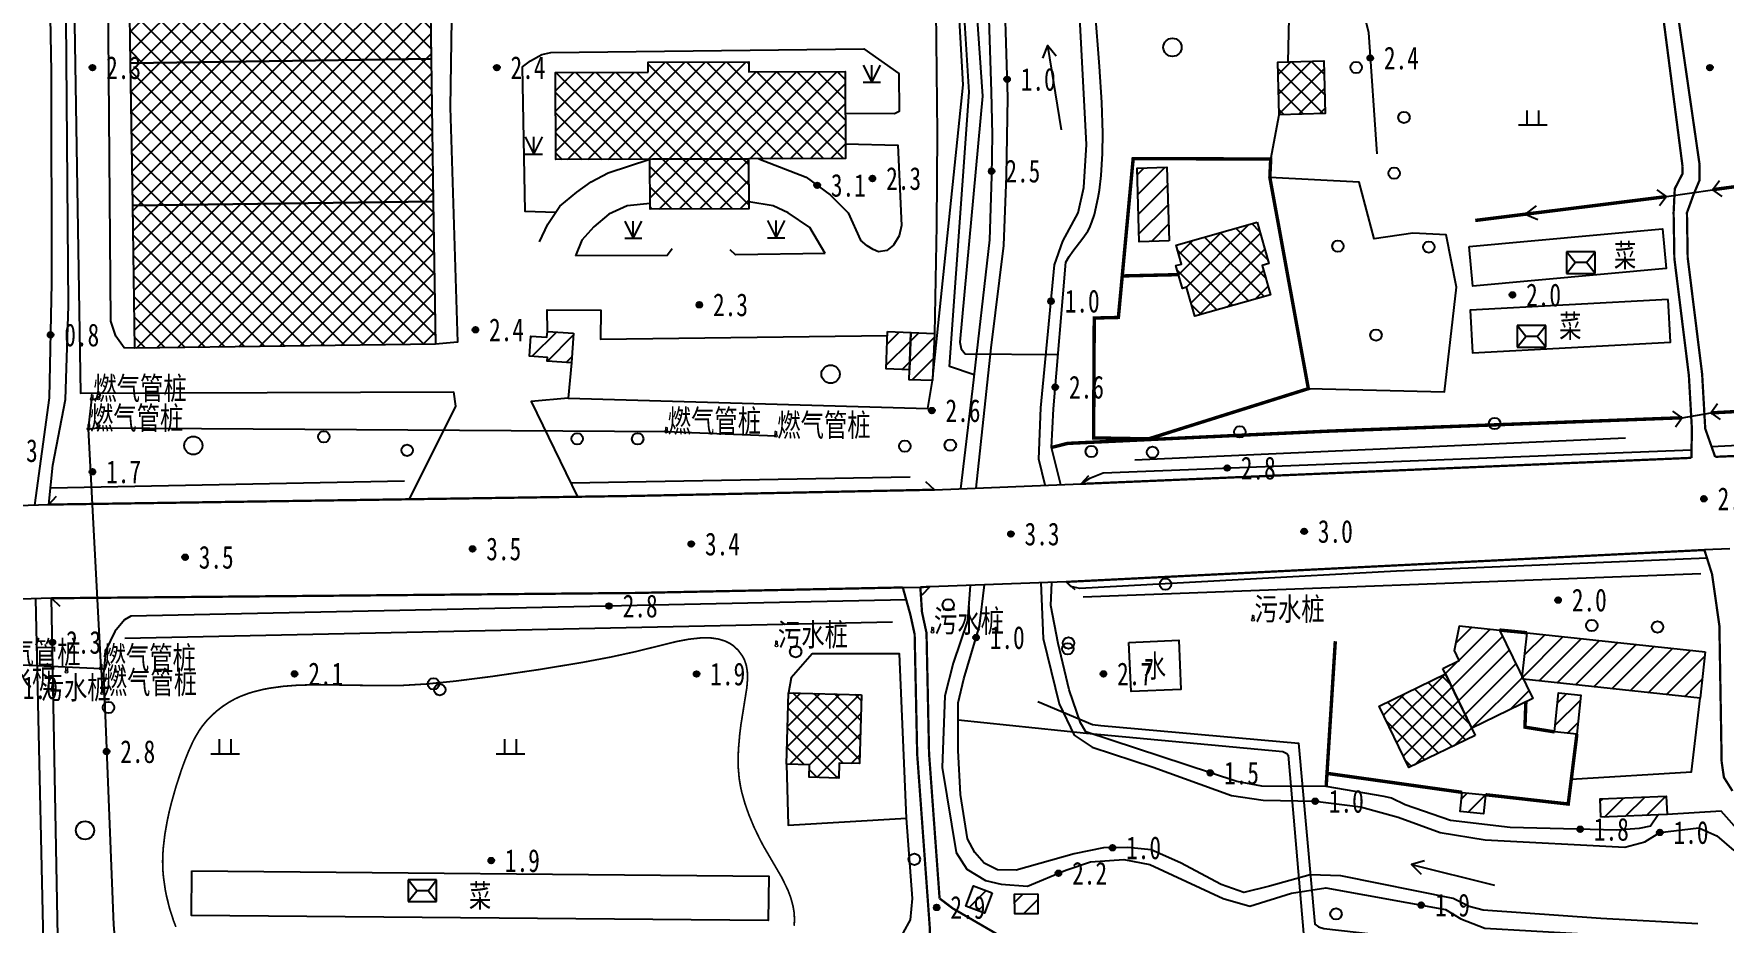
# Model space of a CAD drawing. Header units: metres. Extents: x 494039 to 619385, y 3351420 to 3402703.
# Drawn here: x 586165.7 to 586461.7, y 3394389.4 to 3394545.2 of the extents above; entities that cross this region are included whole.
import ezdxf
from ezdxf.enums import TextEntityAlignment as Align

# ---------------------------------------------------------------- set-up
doc = ezdxf.new("R2010")
doc.units = ezdxf.units.M
for name, pattern in [('10421', [0]), ('2180', [0]), ('2430', [0]), ('2450', [0]), ('4410a', [0]), ('4440', [0]), ('5711', [0]), ('8521', [0]), ('8522', [0]), ('9376', [0]), ('9610', [0])]:
    doc.linetypes.add(name, pattern=pattern)
for name, color, linetype in [('210100', 130, 'Continuous'), ('220200', 130, 'Continuous'), ('220900', 130, '2180'), ('261000', 141, 'Continuous'), ('261301', 141, 'Continuous'), ('310300', 8, 'Continuous'), ('310500', 8, 'Continuous'), ('330400', 8, 'Continuous'), ('380201', 8, '2430'), ('380202', 8, '2450'), ('420500', 8, 'Continuous'), ('430300', 8, 'Continuous'), ('430600', 8, '4440'), ('440100', 8, 'Continuous'), ('510301', 8, 'Continuous'), ('546001', 8, 'Continuous'), ('720100', 8, 'Continuous'), ('760201', 8, '8521'), ('760202', 8, '8522'), ('810100', 8, '9610'), ('810302', 8, 'Continuous'), ('810501', 8, 'Continuous'), ('810510', 8, 'Continuous'), ('820200', 8, 'Continuous'), ('GXYZ', 8, 'Continuous'), ('备注', 8, 'Continuous')]:
    doc.layers.add(name, color=color, linetype=linetype)
doc.layers.add('710101', color=8, linetype='Continuous', lineweight=0)
doc.styles.add('HZ', font='simsun.ttc', dxfattribs={"width": 0.8})
pattern_1 = [(45, (0, 0), (-1.767766953, 1.767766953), []), (135, (0, 0), (-1.767766953, -1.767766953), [])]
pattern_2 = [(45, (0, 0), (-1.767766953, 1.767766953), [])]

# ---------------------------------------------------------------- blocks, each defined once
blk = doc.blocks.new('gc370')
at = {"lineweight": 15}
for points in [[(0, 1), (-0.3, 1)], [(-0.3, 1), (-0.3, -0.1)], [(0, 1), (0.3, 1)], [(0.3, 1), (0.3, -0.1)]]:
    blk.add_lwpolyline(points, dxfattribs=at)
blk.add_circle((0, -0.5), 0.5, dxfattribs=at)
blk = doc.blocks.new('0612-线路地形')
at = {"color": 8, "linetype": 'Continuous', "elevation": 2.12, "flags": 128}
for points in [[(586177.45, 3394433.94), (586175.25, 3394475.96), (586175.84, 3394481.17), (586177, 3394481.25)], [(586175.25, 3394475.96), (586176.91, 3394476.12), (586276.48, 3394475.45), (586295.67, 3394474.72)], [(585942.79, 3394438.4), (585960.69, 3394439.1), (585980.12, 3394438.67), (585998.69, 3394438.18), (586015.47, 3394436.82), (586057.16, 3394434.09), (586073.14, 3394436.23), (586090.26, 3394436.08), (586107.83, 3394435.95), (586157.25, 3394434.85), (586177.45, 3394433.94), (586177.66, 3394429.62)]]:
    blk.add_lwpolyline(points, dxfattribs=at)
at = {"layer": '备注', "color": 8, "linetype": 'Continuous'}
for p in [(586175.84, 3394481.42, 2.02), (586177, 3394481.5, 2.14), (586175.25, 3394476.21, 2.26), (586176.91, 3394476.37, 2.25), (586276.48, 3394475.7, 2.37), (586295.67, 3394474.97, 2.51), (586379.3, 3394442.72, 2.02), (586295.79, 3394438.23, 5.48), (586323.13, 3394440.62, 2.76), (586171.39, 3394433.58, 2.6), (586177.45, 3394434.19, 2.66), (586177.66, 3394429.87, 2.6)]:
    blk.add_point(p, dxfattribs=at)
at = {"layer": 'GXYZ', "color": 8, "linetype": 'Continuous', "xscale": 0.5, "yscale": 0.5}
for p in [(586175.84, 3394481.42, 2.02), (586177, 3394481.5, 2.14), (586175.25, 3394476.21, 2.26), (586176.91, 3394476.37, 2.25), (586276.48, 3394475.7, 2.37), (586295.67, 3394474.97, 2.51), (586323.13, 3394440.62, 2.76), (586379.3, 3394442.72, 2.02), (586295.79, 3394438.23, 5.48), (586171.39, 3394433.58, 2.6), (586177.45, 3394434.19, 2.66), (586177.66, 3394429.87, 2.6)]:
    blk.add_blockref('gc370', p, dxfattribs=at)
at = {"layer": '备注', "color": 8, "linetype": 'Continuous', "style": 'HZ', "width": 0.75}
for s, p in [('燃气管桩', (586176.09, 3394481.05, 2.02)), ('燃气管桩', (586175.5, 3394475.84, 2.26)), ('燃气管桩', (586276.73, 3394475.32, 2.37)), ('燃气管桩', (586295.92, 3394474.6, 2.51)), ('污水桩', (586379.55, 3394442.35, 2.02)), ('污水桩', (586323.38, 3394440.25, 2.76)), ('污水桩', (586296.04, 3394437.85, 5.48)), ('燃气管桩', (586157.5, 3394434.73, 2.5)), ('燃气管桩', (586177.7, 3394433.81, 2.66)), ('污水桩', (586157.17, 3394430.34, 2.56)), ('污水桩', (586166.84, 3394428.57, 2.6)), ('燃气管桩', (586177.91, 3394429.5, 2.6))]:
    blk.add_text(s, height=4, dxfattribs=at).set_placement(p)
blk = doc.blocks.new('gc170')
at = {"linetype": 'Continuous'}
blk.add_circle((0, 0), 0.5, dxfattribs=at)
blk = doc.blocks.new('gu')
at = {"flags": 128}
for points in [[(3.75, 0), (-3.75, 0)], [(2.71, -0.6), (3.75, 0), (3.75, 0), (2.71, 0.6)]]:
    blk.add_lwpolyline(points, dxfattribs=at)
blk = doc.blocks.new('p_point')
for radius in [0.25, 0.2, 0.15, 0.1, 0.05]:
    blk.add_circle((0, 0), radius)
blk.add_point((0, 0))
blk = doc.blocks.new('v1')
blk.add_circle((0, 0), 0.8)
blk = doc.blocks.new('gc124')
for p, q in [((-0.75, 1.5), (0, 0)), ((0, 0), (0, 1.5)), ((0, 0), (0.75, 1.5)), ((-0.75, 0), (0.75, 0))]:
    blk.add_line(p, q)
blk = doc.blocks.new('vm')
at = {"linetype": 'Continuous'}
for p, q in [((1.25, 0), (-1.25, 0)), ((-0.5, 0), (-0.5, 1.3)), ((0.5, 1.3), (0.5, 0))]:
    blk.add_line(p, q, dxfattribs=at)
blk = doc.blocks.new('mf')
for p, q in [((1.25, 0.95), (-1.25, 0.95)), ((-1.25, 0.95), (-1.25, -0.95)), ((0.5, 0), (-0.5, 0)), ((1.25, -0.95), (1.25, 0.95)), ((-1.25, -0.95), (1.25, -0.95))]:
    blk.add_line(p, q)
at = {"flags": 128}
for points in [[(-1.25, -0.95), (-0.5, 0), (-1.25, 0.95)], [(1.25, -0.95), (0.5, 0), (1.25, 0.95)]]:
    blk.add_lwpolyline(points, dxfattribs=at)
blk = doc.blocks.new('1-3&1-4')
at = {"layer": '310300', "linetype": 'Continuous'}
h = blk.add_hatch(dxfattribs=at)
h.set_pattern_fill('ANSI31', color=8, scale=20, style=0)
h.set_pattern_definition(pattern_2)
h.paths.add_polyline_path([(586364.5821, 3394508.8914), (586359.3507, 3394508.7363), (586358.9678, 3394521.6505), (586364.1992, 3394521.8056)])
h = blk.add_hatch(dxfattribs=at)
h.set_pattern_fill('ANSI31', color=8, scale=20, style=0)
h.set_pattern_definition(pattern_2)
h.paths.add_polyline_path([(586260.2147, 3394492.7112), (586259.87, 3394487.52), (586255.6079, 3394487.803), (586255.6524, 3394488.473), (586252.5094, 3394488.6817), (586252.7434, 3394492.2066), (586255.5752, 3394492.0186), (586255.6413, 3394493.0149)])
h = blk.add_hatch(dxfattribs=at)
h.set_pattern_fill('ANSI31', color=8, scale=20, style=0)
h.set_pattern_definition(pattern_2)
h.paths.add_polyline_path([(586315.262, 3394492.9777), (586319.3429, 3394492.8228), (586319.0944, 3394486.2772), (586315.0135, 3394486.4322)])
h = blk.add_hatch(dxfattribs=at)
h.set_pattern_fill('ANSI31', color=8, scale=20, style=0)
h.set_pattern_definition(pattern_2)
h.paths.add_polyline_path([(586319.3429, 3394492.8228), (586323.4625, 3394492.6663), (586323.1486, 3394484.3997), (586319.029, 3394484.5562)])
h = blk.add_hatch(dxfattribs=at)
h.set_pattern_fill('ANSI31', color=8, scale=20, style=0)
h.set_pattern_definition(pattern_2)
h.paths.add_polyline_path([(586412.5236, 3394433.9458), (586415.4111, 3394435.3458), (586414.583, 3394437.0537), (586415.497, 3394441.4257), (586422.4619, 3394440.6694), (586428.293, 3394428.6432), (586417.6068, 3394423.4619)])
h = blk.add_hatch(dxfattribs=at)
h.set_pattern_fill('ANSI31', color=8, scale=20, style=0)
h.set_pattern_definition(pattern_2)
h.paths.add_polyline_path([(586458.5005, 3394436.8337), (586457.6256, 3394428.7085), (586426.6438, 3394432.0445), (586426.4625, 3394432.4184), (586427.2997, 3394440.1932)])
h = blk.add_hatch(dxfattribs=at)
h.set_pattern_fill('ANSI31', color=8, scale=20, style=0)
h.set_pattern_definition(pattern_2)
h.paths.add_polyline_path([(586436.0381, 3394422.4082), (586432.1313, 3394422.8092), (586432.8314, 3394429.6289), (586436.7381, 3394429.2279)])
h = blk.add_hatch(dxfattribs=at)
h.set_pattern_fill('ANSI31', color=8, scale=20, style=0)
h.set_pattern_definition(pattern_2)
h.paths.add_polyline_path([(586420.0134, 3394411.7993), (586419.678, 3394408.4709), (586415.6054, 3394408.8812), (586415.9408, 3394412.2096)])
h = blk.add_hatch(dxfattribs=at)
h.set_pattern_fill('ANSI31', color=8, scale=20, style=0)
h.set_pattern_definition(pattern_2)
h.paths.add_polyline_path([(586440.2441, 3394407.8521), (586440.1181, 3394411.0804), (586451.7028, 3394411.5326), (586451.8288, 3394408.3043)])
h = blk.add_hatch(dxfattribs=at)
h.set_pattern_fill('ANSI31', color=8, scale=20, style=0)
h.set_pattern_definition(pattern_2)
h.paths.add_polyline_path([(586333.5775, 3394394.6018), (586332.2325, 3394391.0322), (586328.9647, 3394392.2635), (586330.3097, 3394395.8331)])
h = blk.add_hatch(dxfattribs=at)
h.set_pattern_fill('ANSI31', color=8, scale=20, style=0)
h.set_pattern_definition(pattern_2)
h.paths.add_polyline_path([(586341.5866, 3394394.3995), (586341.5987, 3394390.9061), (586337.5332, 3394390.8919), (586337.521, 3394394.3854)])
at = {"layer": '310500', "linetype": 'Continuous'}
h = blk.add_hatch(dxfattribs=at)
h.set_pattern_fill('ANSI37', color=8, scale=20, style=0)
h.set_pattern_definition(pattern_1)
h.paths.add_polyline_path([(586234.9482, 3394565.8672), (586235.3078, 3394540.7999), (586182.631, 3394540.0443), (586182.2714, 3394565.1115)])
h = blk.add_hatch(dxfattribs=at)
h.set_pattern_fill('ANSI37', color=8, scale=20, style=0)
h.set_pattern_definition(pattern_1)
h.paths.add_polyline_path([(586235.3078, 3394540.7999), (586235.666, 3394515.823), (586182.9893, 3394515.0674), (586182.631, 3394540.0443)])
h = blk.add_hatch(dxfattribs=at)
h.set_pattern_fill('ANSI37', color=8, scale=20, style=0)
h.set_pattern_definition(pattern_1)
h.paths.add_polyline_path([(586273.3139, 3394538.4497), (586273.3072, 3394540.2355), (586290.9359, 3394540.3018), (586290.9426, 3394538.516), (586307.8556, 3394538.5796), (586307.9129, 3394523.3372), (586257.1075, 3394523.1462), (586257.0502, 3394538.3886)])
h = blk.add_hatch(dxfattribs=at)
h.set_pattern_fill('ANSI37', color=8, scale=20, style=0)
h.set_pattern_definition(pattern_1)
h.paths.add_polyline_path([(586383.8845, 3394531.0127), (586383.6251, 3394540.2347), (586391.6902, 3394540.4616), (586391.9496, 3394531.2396)])
h = blk.add_hatch(dxfattribs=at)
h.set_pattern_fill('ANSI37', color=8, scale=20, style=0)
h.set_pattern_definition(pattern_1)
h.paths.add_polyline_path([(586290.9044, 3394523.2732), (586290.9373, 3394514.5274), (586273.6619, 3394514.4624), (586273.629, 3394523.2083)])
h = blk.add_hatch(dxfattribs=at)
h.set_pattern_fill('ANSI37', color=8, scale=20, style=0)
h.set_pattern_definition(pattern_1)
h.paths.add_polyline_path([(586236.0248, 3394490.8126), (586183.348, 3394490.0569), (586182.9893, 3394515.0674), (586235.666, 3394515.823)])
h = blk.add_hatch(dxfattribs=at)
h.set_pattern_fill('ANSI37', color=8, scale=20, style=0)
h.set_pattern_definition(pattern_1)
h.paths.add_polyline_path([(586380.0037, 3394512.184), (586382.0772, 3394504.9101), (586380.8797, 3394504.5687), (586382.3379, 3394499.4534), (586369.0985, 3394495.6793), (586367.652, 3394500.7539), (586366.9103, 3394500.5425), (586365.7666, 3394504.5545), (586366.7428, 3394504.8328), (586365.8013, 3394508.1354)])
h = blk.add_hatch(dxfattribs=at)
h.set_pattern_fill('ANSI37', color=8, scale=20, style=0)
h.set_pattern_definition(pattern_1)
h.paths.add_polyline_path([(586418.2231, 3394422.1909), (586406.5993, 3394416.555), (586401.3775, 3394427.3248), (586413.0012, 3394432.9607)])
h = blk.add_hatch(dxfattribs=at)
h.set_pattern_fill('ANSI37', color=8, scale=20, style=0)
h.set_pattern_definition(pattern_1)
h.paths.add_polyline_path([(586310.6634, 3394429.3295), (586310.3285, 3394417.2428), (586306.7827, 3394417.341), (586306.7096, 3394414.7015), (586301.525, 3394414.8452), (586301.5863, 3394417.0578), (586297.5676, 3394417.1692), (586297.9144, 3394429.6828)])
at = {"layer": '210100', "color": 141, "linetype": 'Continuous', "flags": 128}
for points, elevation in [([(586164.6464, 3394926.9738), (586164.2718, 3394906.495), (586163.651, 3394881.4854), (586160.5628, 3394845.7432), (586159.0633, 3394811.3886), (586157.7836, 3394789.1511), (586157.8377, 3394766.6853), (586158.224, 3394729.4074), (586159.1692, 3394695.921), (586160.448, 3394680.9705), (586162.3511, 3394671.8337), (586162.8461, 3394665.923), (586162.8072, 3394654.5864), (586161.9688, 3394648.905), (586163.3776, 3394641.8431), (586163.6428, 3394632.6808), (586165.9363, 3394604.2753), (586168.0237, 3394576.736), (586168.7224, 3394538.547), (586168.7871, 3394501.4883), (586168.3713, 3394481.392), (586165.7957, 3394462.5835)], 0.9096), ([(586335.4393, 3394636.1314), (586335.6218, 3394621.2414), (586335.2304, 3394575.2649), (586335.5317, 3394558.9788), (586336.2921, 3394534.0542), (586336.0657, 3394520.306), (586335.5515, 3394508.0869), (586333.3582, 3394490.1408), (586330.739, 3394465.5554)], 0.6539), ([(586342.8848, 3394466.038), (586341.7323, 3394470.6204), (586342.1026, 3394479.6089), (586344.5017, 3394504.6781), (586345.9479, 3394508.8282), (586348.6413, 3394513.8097), (586349.6419, 3394518.2334), (586350.1219, 3394525.8037), (586348.7179, 3394552.4747), (586344.7096, 3394590.0892), (586342.0441, 3394616.3109), (586341.8387, 3394625.1647), (586342.3437, 3394636.6255)], 0.6539), ([(586342.0841, 3394448.9433), (586342.5265, 3394439.1687), (586345.322, 3394427.7456), (586347.9326, 3394422.211), (586351.0845, 3394420.1526), (586361.8078, 3394416.6394), (586375.545, 3394411.6438), (586381.0603, 3394410.8369), (586390.1781, 3394410.6518)], 0.6539)]:
    blk.add_lwpolyline(points, dxfattribs=dict(at, elevation=elevation))
for points in [[(586457.2516, 3394389.165), (586440.249, 3394390.068), (586419.6164, 3394391.5637), (586417.1356, 3394392.2244), (586414.3568, 3394393.5795), (586394.6716, 3394397.5844), (586389.312, 3394397.7489), (586382.188, 3394395.7414), (586377.6852, 3394394.6465), (586373.701, 3394396.0682), (586366.5689, 3394399.8333), (586361.4645, 3394402.1075), (586357.326, 3394402.5601), (586353.0916, 3394402.4573), (586347.9319, 3394401.4483), (586337.818, 3394398.5667), (586334.5357, 3394398.6163), (586332.199, 3394399.8052), (586330.5338, 3394401.6875), (586329.2867, 3394404.0504), (586328.0464, 3394411.815), (586327.649, 3394419.5536), (586327.6353, 3394427.9169), (586328.6153, 3394432.1069), (586331.3565, 3394441.359), (586332.2554, 3394448.5828)], [(586165.9503, 3394446.154), (586167.6651, 3394370.2879)], [(586390.1781, 3394410.6518), (586398.1232, 3394409.6668), (586404.704, 3394407.8734), (586412.0572, 3394405.1672), (586419.9814, 3394403.8838), (586444.4192, 3394402.5799), (586447.9484, 3394403.5297), (586450.5741, 3394405.1771), (586457.4314, 3394406.019), (586460.535, 3394404.5722), (586463.5451, 3394402.002)]]:
    blk.add_lwpolyline(points, dxfattribs=at)
at = {"layer": '220200', "color": 141, "linetype": 'Continuous', "const_width": 0.6, "flags": 128}
for points in [[(586459.8111, 3394517.863), (586552.4604, 3394530.3029)], [(586710.0668, 3394491.6185), (586648.2717, 3394488.4317), (586596.276, 3394485.1825), (586544.1979, 3394483.2154), (586459.5203, 3394478.7366)]]:
    blk.add_lwpolyline(points, dxfattribs=at)
for points, elevation in [([(586418.2286, 3394512.4759), (586451.7123, 3394516.6518)], 2.3657), ([(586454.46, 3394477.8837), (586392.337, 3394475.5285), (586346.8129, 3394473.3909), (586343.995, 3394472.6816)], 2.5173)]:
    blk.add_lwpolyline(points, dxfattribs=dict(at, elevation=elevation))
at = {"layer": '220900', "color": 141, "linetype": 'Continuous'}
for p, q in [((586451.7123, 3394516.6518), (586450.1045, 3394517.8413)), ((586459.8111, 3394517.863), (586461.0006, 3394519.4708)), ((586459.8111, 3394517.863), (586461.4189, 3394516.6735)), ((586451.7123, 3394516.6518), (586450.5228, 3394515.044)), ((586459.5203, 3394478.7366), (586460.6798, 3394480.3662)), ((586454.46, 3394477.8837), (586452.8304, 3394479.0432)), ((586454.46, 3394477.8837), (586453.3005, 3394476.2541)), ((586459.5203, 3394478.7366), (586461.1499, 3394477.5771))]:
    blk.add_line(p, q, dxfattribs=at)
at = {"layer": '220900', "color": 141, "linetype": '2180', "flags": 128}
blk.add_lwpolyline([(586451.7123, 3394516.6518), (586459.8111, 3394517.863)], dxfattribs=at)
at = {"layer": '220900', "color": 141, "linetype": '2180', "elevation": 2.5173, "flags": 128}
blk.add_lwpolyline([(586454.46, 3394477.8837), (586459.5203, 3394478.7366)], dxfattribs=at)
at = {"layer": '261000', "color": 141, "linetype": '10421', "flags": 128}
blk.add_lwpolyline([(586357.5414, 3394438.5043), (586366.2811, 3394438.8786), (586366.6508, 3394430.2459), (586357.9111, 3394429.8716)], close=True, dxfattribs=at)
at = {"layer": '310300', "color": 8, "linetype": 'Continuous', "flags": 128}
for points, elevation in [([(586364.5821, 3394508.8914), (586359.3507, 3394508.7363), (586358.9678, 3394521.6505), (586364.1992, 3394521.8056)], 4.646), ([(586260.2147, 3394492.7112), (586259.87, 3394487.52), (586255.6079, 3394487.803), (586255.6524, 3394488.473), (586252.5094, 3394488.6817), (586252.7434, 3394492.2066), (586255.5752, 3394492.0186), (586255.6413, 3394493.0149)], 7.0665), ([(586440.2441, 3394407.8521), (586440.1181, 3394411.0804), (586451.7028, 3394411.5326), (586451.8288, 3394408.3043)], 3.4337), ([(586333.5775, 3394394.6018), (586332.2325, 3394391.0322), (586328.9647, 3394392.2635), (586330.3097, 3394395.8331)], 5.631), ([(586341.5866, 3394394.3995), (586341.5987, 3394390.9061), (586337.5332, 3394390.8919), (586337.521, 3394394.3854)], 5.6371)]:
    blk.add_lwpolyline(points, close=True, dxfattribs=dict(at, elevation=elevation))
for points in [[(586315.262, 3394492.9777), (586319.3429, 3394492.8228), (586319.0944, 3394486.2772), (586315.0135, 3394486.4322)], [(586319.3429, 3394492.8228), (586323.4625, 3394492.6663), (586323.1486, 3394484.3997), (586319.029, 3394484.5562)], [(586412.5236, 3394433.9458), (586415.4111, 3394435.3458), (586414.583, 3394437.0537), (586415.497, 3394441.4257), (586422.4619, 3394440.6694), (586428.293, 3394428.6432), (586417.6068, 3394423.4619)], [(586458.5005, 3394436.8337), (586457.6256, 3394428.7085), (586426.6438, 3394432.0445), (586426.4625, 3394432.4184), (586427.2997, 3394440.1932)], [(586436.0381, 3394422.4082), (586432.1313, 3394422.8092), (586432.8314, 3394429.6289), (586436.7381, 3394429.2279)], [(586420.0134, 3394411.7993), (586419.678, 3394408.4709), (586415.6054, 3394408.8812), (586415.9408, 3394412.2096)]]:
    blk.add_lwpolyline(points, close=True, dxfattribs=at)
at = {"layer": '310500', "color": 8, "linetype": 'Continuous', "flags": 128}
for points, elevation in [([(586234.9482, 3394565.8672), (586235.3078, 3394540.7999), (586182.631, 3394540.0443), (586182.2714, 3394565.1115)], 12.0967), ([(586235.3078, 3394540.7999), (586235.666, 3394515.823), (586182.9893, 3394515.0674), (586182.631, 3394540.0443)], 11.954), ([(586383.8845, 3394531.0127), (586383.6251, 3394540.2347), (586391.6902, 3394540.4616), (586391.9496, 3394531.2396)], 9.0682), ([(586290.9044, 3394523.2732), (586290.9373, 3394514.5274), (586273.6619, 3394514.4624), (586273.629, 3394523.2083)], 9.8252), ([(586236.0248, 3394490.8126), (586183.348, 3394490.0569), (586182.9893, 3394515.0674), (586235.666, 3394515.823)], 12.7032), ([(586380.0037, 3394512.184), (586382.0772, 3394504.9101), (586380.8797, 3394504.5687), (586382.3379, 3394499.4534), (586369.0985, 3394495.6793), (586367.652, 3394500.7539), (586366.9103, 3394500.5425), (586365.7666, 3394504.5545), (586366.7428, 3394504.8328), (586365.8013, 3394508.1354)], 13.3793), ([(586310.6634, 3394429.3295), (586310.3285, 3394417.2428), (586306.7827, 3394417.341), (586306.7096, 3394414.7015), (586301.525, 3394414.8452), (586301.5863, 3394417.0578), (586297.5676, 3394417.1692), (586297.9144, 3394429.6828)], 10.0313)]:
    blk.add_lwpolyline(points, close=True, dxfattribs=dict(at, elevation=elevation))
for points in [[(586273.3139, 3394538.4497), (586273.3072, 3394540.2355), (586290.9359, 3394540.3018), (586290.9426, 3394538.516), (586307.8556, 3394538.5796), (586307.9129, 3394523.3372), (586257.1075, 3394523.1462), (586257.0502, 3394538.3886)], [(586418.2231, 3394422.1909), (586406.5993, 3394416.555), (586401.3775, 3394427.3248), (586413.0012, 3394432.9607)]]:
    blk.add_lwpolyline(points, close=True, dxfattribs=at)
at = {"layer": '330400', "color": 8, "linetype": 'Continuous', "flags": 128}
for points, elevation in [([(586417.1831, 3394507.8774), (586451.0481, 3394510.9853), (586451.6837, 3394504.0595), (586417.8187, 3394500.9516)], 3.6704), ([(586452.0498, 3394498.5889), (586417.3291, 3394496.7387), (586417.7262, 3394489.2869), (586452.4469, 3394491.137)], 3.6704), ([(586193.3474, 3394398.4315), (586294.4251, 3394397.5025), (586294.3536, 3394389.7205), (586193.2759, 3394390.6495)], 3.3468)]:
    blk.add_lwpolyline(points, close=True, dxfattribs=dict(at, elevation=elevation))
at = {"layer": '380201', "color": 8, "linetype": '2430', "const_width": 0.6, "flags": 128}
blk.add_lwpolyline([(586351.3616, 3394474.3487), (586360.9973, 3394474.183), (586388.9838, 3394482.9855), (586382.2372, 3394520.0244), (586382.3881, 3394523.2414), (586358.2916, 3394523.319), (586355.6978, 3394495.4683), (586351.471, 3394495.3665)], close=True, dxfattribs=at)
for points, elevation in [([(586366.2168, 3394502.9751), (586356.3753, 3394502.7428)], 4.6103), ([(586427.2997, 3394440.1932), (586422.4619, 3394440.6694)], 5.2939), ([(586427.0971, 3394428.0634), (586426.937, 3394423.64), (586432.1313, 3394422.8092)], 5.2939), ([(586392.2517, 3394415.5435), (586415.9408, 3394412.2096)], 4.901)]:
    blk.add_lwpolyline(points, dxfattribs=dict(at, elevation=elevation))
for points in [[(586393.7086, 3394438.7107), (586392.1068, 3394413.2395)], [(586420.0134, 3394411.7993), (586434.5224, 3394410.1603), (586436.0381, 3394422.4082)]]:
    blk.add_lwpolyline(points, dxfattribs=at)
at = {"layer": '380202', "color": 8, "linetype": '2450', "flags": 128}
for points in [[(586323.1486, 3394484.3997), (586328.5304, 3394536.2244), (586325.8293, 3394583.9773), (586325.6592, 3394623.4482)], [(586171.8673, 3394604.6449), (586173.8605, 3394482.2177), (586239.2562, 3394482.416)], [(586388.9838, 3394482.9855), (586412.855, 3394482.4289), (586414.9311, 3394500.7533), (586413.1195, 3394509.9632), (586407.2698, 3394510.2467), (586400.5252, 3394509.238), (586397.8667, 3394519.2111), (586382.2372, 3394520.0244)], [(586259.87, 3394487.52), (586259.3016, 3394481.2951), (586322.333, 3394479.5316), (586323.1486, 3394484.3997)], [(586297.5676, 3394417.1692), (586297.858, 3394406.4326), (586318.5677, 3394407.6633), (586317.3444, 3394436.5243), (586302.0208, 3394436.5243), (586298.3843, 3394432.2815), (586297.9144, 3394429.6828)], [(586435.0598, 3394414.5033), (586456.1272, 3394415.8332), (586457.6256, 3394428.7085)]]:
    blk.add_lwpolyline(points, dxfattribs=at)
at = {"layer": '420500', "color": 8, "linetype": 'Continuous', "const_width": 0.4, "flags": 128}
for points in [[(586431.1268, 3394721.2868), (586431.6651, 3394710.4602), (586433.4149, 3394691.5803), (586437.5253, 3394661.5486), (586440.4448, 3394640.9671), (586445.213, 3394611.3944), (586452.5055, 3394557.0681), (586457.5274, 3394522.3167)], [(586454.5514, 3394521.9317), (586450.0145, 3394557.0032), (586442.7832, 3394610.4326), (586439.4471, 3394630.3713)], [(586454.5514, 3394521.9317), (586454.5385, 3394520.6534), (586453.1905, 3394518.0349), (586452.9857, 3394513.8605), (586453.1187, 3394505.7944), (586455.6552, 3394485.3343), (586456.1902, 3394475.9192), (586456.1009, 3394470.8542)], [(586460.2649, 3394471.032), (586458.5271, 3394475.965), (586457.9828, 3394485.5445), (586455.4521, 3394505.9578), (586455.3223, 3394513.8225), (586456.4404, 3394516.9166), (586457.5, 3394519.4649), (586457.5274, 3394522.3167)], [(586349.1716, 3394466.2878), (586456.1009, 3394470.8542)], [(586460.2649, 3394471.032), (586463.6536, 3394471.1767)], [(586458.3843, 3394454.6996), (586346.5777, 3394449.1082)], [(586168.783, 3394446.243), (586270.9816, 3394447.1637), (586317.9228, 3394448.1326)], [(586321.0007, 3394448.1961), (586322.6336, 3394448.2298)]]:
    blk.add_lwpolyline(points, dxfattribs=at)
at = {"layer": '420500', "color": 8, "linetype": 'Continuous', "const_width": 0.4, "elevation": 3.8888, "flags": 128}
blk.add_lwpolyline([(586323.4532, 3394465.2659), (586270.7294, 3394464.1777), (586168.2674, 3394462.6611)], dxfattribs=at)
at = {"layer": '430300', "color": 8, "linetype": 'Continuous'}
for p, q in [((586349.1716, 3394466.2878), (586350.5286, 3394467.757)), ((586323.4532, 3394465.2659), (586321.984, 3394466.6229)), ((586168.2674, 3394462.6611), (586169.6365, 3394464.119)), ((586322.6336, 3394448.2298), (586321.2722, 3394446.7647)), ((586346.5777, 3394449.1082), (586348.0428, 3394447.7468)), ((586168.783, 3394446.243), (586170.2409, 3394444.8739))]:
    blk.add_line(p, q, dxfattribs=at)
at = {"layer": '430300', "color": 8, "linetype": 'Continuous', "flags": 128}
for points in [[(586323.4532, 3394465.2659), (586349.1716, 3394466.2878)], [(586152.0634, 3394462.1521), (586168.2674, 3394462.6611)], [(586346.5777, 3394449.1082), (586322.6336, 3394448.2298)], [(586168.783, 3394446.243), (586152.5791, 3394445.734)]]:
    blk.add_lwpolyline(points, dxfattribs=at)
at = {"layer": '430600', "color": 8, "linetype": '4440', "flags": 128}
for points in [[(586183.348, 3394490.0569), (586181.5213, 3394490.1185), (586180.0216, 3394492.2143), (586179.1302, 3394494.8209), (586178.3826, 3394588.2817), (586179.862, 3394591.6472), (586180.9472, 3394592.4545), (586202.6229, 3394592.7531)], [(586229.192, 3394592.5821), (586237.623, 3394592.7207), (586238.478, 3394592.1955), (586239.4892, 3394590.2479), (586238.6014, 3394532.2943), (586239.929, 3394491.1084), (586236.0248, 3394490.8126)], [(586323.6875, 3394549.2689), (586323.922, 3394527.7597), (586323.8151, 3394511.6083), (586323.4625, 3394492.6663)], [(586257.1004, 3394513.8898), (586251.7645, 3394514.0595), (586251.3002, 3394539.388), (586252.689, 3394540.4503), (586254.7023, 3394541.571), (586256.2555, 3394541.943), (586311.0964, 3394542.583), (586317.2495, 3394538.2121), (586317.2824, 3394531.5624), (586316.4608, 3394531.1832), (586307.8832, 3394531.2301)], [(586307.9033, 3394525.9075), (586317.0665, 3394525.6495), (586317.6754, 3394511.5764), (586317.2893, 3394509.7512), (586316.3033, 3394508.147), (586315.1531, 3394507.233), (586313.666, 3394506.9679), (586312.7458, 3394507.3858), (586311.6776, 3394508.0419), (586310.5274, 3394509.0431)], [(586255.6413, 3394493.0149), (586255.634, 3394496.7866), (586265.0289, 3394496.7657), (586264.9717, 3394491.6444), (586315.2362, 3394492.297)], [(586231.5002, 3394463.5971), (586239.5822, 3394479.9056), (586239.2562, 3394482.416)], [(586259.3016, 3394481.2951), (586252.811, 3394480.7522), (586260.951, 3394464.033)]]:
    blk.add_lwpolyline(points, dxfattribs=at)
at = {"layer": '430600', "color": 8, "linetype": '4440', "elevation": 2.9076, "flags": 128}
for points in [[(586277.5122, 3394507.5174), (586276.6166, 3394506.2996), (586260.5675, 3394506.2853)], [(586304.3487, 3394506.6508), (586288.6219, 3394506.4397), (586287.6851, 3394507.3097)]]:
    blk.add_lwpolyline(points, dxfattribs=at)
at = {"layer": '440100', "color": 8, "linetype": '4410a', "const_width": 0.4, "flags": 128}
for points in [[(586458.3843, 3394454.6996), (586459.7189, 3394450.4644), (586461.0074, 3394441.4197), (586461.4015, 3394417.5924), (586461.7962, 3394414.8441), (586463.2945, 3394412.4557)], [(586317.9228, 3394448.1326), (586319.2618, 3394443.3151), (586320.0004, 3394439.9134), (586320.4454, 3394418.8996), (586322.6758, 3394388.1942), (586321.8202, 3394356.6919), (586323.6244, 3394319.8574)], [(586324.372, 3394393.609), (586326.7052, 3394391.8494), (586334.1115, 3394387.5479), (586339.064, 3394384.478), (586345.4234, 3394379.4692), (586348.2777, 3394377.7136), (586352.1315, 3394376.2067), (586369.3331, 3394373.8657), (586372.1195, 3394373.1211), (586374.0499, 3394372.0555)]]:
    blk.add_lwpolyline(points, dxfattribs=at)
at = {"layer": '440100', "color": 8, "linetype": 'Continuous', "const_width": 0.4, "flags": 128}
blk.add_lwpolyline([(586321.0007, 3394448.1961), (586321.2857, 3394443.8157), (586322.0797, 3394440.1588), (586322.5279, 3394418.9972), (586324.372, 3394393.609)], dxfattribs=at)
at = {"layer": '546001', "color": 8, "linetype": '5711', "flags": 128}
for points in [[(586329.338, 3394851.5489), (586328.2559, 3394843.7379), (586327.3536, 3394813.1052), (586326.9106, 3394802.3447), (586328.3458, 3394802.0504), (586328.4446, 3394797.2972), (586332.3503, 3394797.3774), (586331.2922, 3394747.654), (586330.6313, 3394692.5244), (586330.7804, 3394656.8902), (586330.2745, 3394638.94), (586332.578, 3394635.9267), (586328.5523, 3394635.3413), (586328.9005, 3394591.5002), (586328.9618, 3394576.2677), (586331.9064, 3394534.2686), (586327.8905, 3394491.1402), (586328.1644, 3394489.9385), (586328.8769, 3394489.0835), (586345.1304, 3394488.9959)], [(586330.4024, 3394485.4354), (586326.0906, 3394486.8561), (586329.5357, 3394534.9916), (586327.1084, 3394574.2697), (586326.7126, 3394601.2739), (586326.7374, 3394626.4073), (586327.1147, 3394635.1469), (586323.9295, 3394637.986), (586328.2673, 3394638.114), (586328.1992, 3394668.7483), (586328.428, 3394703.0284), (586328.7727, 3394739.4454), (586329.3882, 3394777.0234), (586330.2415, 3394799.4507), (586332.7104, 3394799.4034), (586331.848, 3394816.1832), (586330.5986, 3394819.1428)], [(586341.5681, 3394428.1646), (586351.1365, 3394424.0868), (586352.6038, 3394423.9235), (586387.2579, 3394420.8559), (586390.1174, 3394389.1246), (586390.7478, 3394388.6488), (586391.6759, 3394388.3597), (586423.1478, 3394384.75), (586463.2294, 3394380.3113), (586463.6993, 3394380.0252), (586463.9067, 3394378.703), (586467.3835, 3394334.5181), (586470.6659, 3394288.8779), (586473.2524, 3394257.5658), (586473.834, 3394255.7394), (586469.4861, 3394255.3692), (586473.6057, 3394251.9773), (586474.604, 3394234.9012), (586477.7662, 3394188.6851), (586480.9808, 3394141.9385), (586490.1957, 3394140.7377), (586490.4255, 3394140.107), (586487.6938, 3394121.2456), (586486.9871, 3394120.0751), (586479.984, 3394121.2728), (586460.9175, 3394068.2713), (586449.8442, 3394064.2742), (586406.3668, 3394049.0646), (586344.0682, 3394057.7415), (586313.4395, 3394061.8436), (586312.1928, 3394060.7705), (586312.5003, 3394065.212), (586309.0103, 3394062.2803), (586271.326, 3394065.4619), (586207.4158, 3394070.8154), (586206.9851, 3394070.7119), (586206.5585, 3394070.0179), (586205.1184, 3394042.8259), (586204.8314, 3394042.1199), (586204.2531, 3394041.2985), (586203.1905, 3394041.3616), (586166.5785, 3394041.5259)], [(586327.6402, 3394424.9166), (586350.1275, 3394422.5734), (586384.5294, 3394419.3605), (586385.2416, 3394419.0189), (586385.4285, 3394418.7212), (586388.1157, 3394387.462), (586388.7431, 3394386.53), (586389.6305, 3394386.1738), (586441.7943, 3394380.993), (586461.0163, 3394378.864), (586461.9826, 3394378.1837), (586465.4184, 3394327.6169), (586471.4931, 3394257.0438), (586474.2491, 3394253.7093), (586471.2894, 3394252.4751), (586475.9085, 3394187.1852), (586479.1459, 3394140.03), (586488.0089, 3394138.865), (586485.8186, 3394122.7139), (586485.5735, 3394122.3111), (586478.9203, 3394123.3266), (586459.5626, 3394070.0731), (586447.5086, 3394065.6973)]]:
    blk.add_lwpolyline(points, dxfattribs=at)
at = {"layer": '710101', "color": 8, "linetype": 'Continuous', "const_width": 0.3, "elevation": 2, "flags": 128}
blk.add_lwpolyline([(586298.8904, 3394388.8118), (586298.9503, 3394390.0025), (586298.8669, 3394391.2098), (586298.6889, 3394392.2792), (586298.3218, 3394393.6591), (586297.837, 3394394.9746), (586296.7288, 3394397.2688), (586293.5491, 3394402.721), (586292.9459, 3394403.8521), (586291.8334, 3394406.1681), (586290.9498, 3394408.3006), (586290.2745, 3394410.2251), (586289.7249, 3394412.1707), (586289.5061, 3394413.15), (586289.2595, 3394414.6358), (586289.1027, 3394416.4366), (586289.0786, 3394418.5082), (586289.131, 3394419.8107), (586289.3576, 3394422.4363), (586289.5561, 3394424.0269), (586290.5965, 3394430.5569), (586290.7178, 3394432.0531), (586290.6845, 3394433.351), (586290.5404, 3394434.2957), (586290.422, 3394434.7566), (586290.1454, 3394435.5048), (586289.8471, 3394436.0795), (586289.0713, 3394437.1349), (586288.1666, 3394437.9654), (586287.6475, 3394438.3115), (586286.8256, 3394438.7191), (586285.6592, 3394439.0804), (586284.4254, 3394439.2659), (586283.7872, 3394439.3025), (586282.4752, 3394439.2808), (586280.437, 3394439.0563), (586278.3414, 3394438.6655), (586271.0823, 3394436.8755), (586266.7312, 3394435.9237), (586261.6514, 3394434.9679), (586254.1758, 3394433.7369), (586245.9486, 3394432.5314), (586239.3752, 3394431.6962), (586234.4287, 3394431.2057), (586230.28, 3394430.961), (586226.1248, 3394430.9238), (586215.6532, 3394431.0913), (586211.8756, 3394430.994), (586209.3593, 3394430.799), (586206.9626, 3394430.4691), (586205.9446, 3394430.2754), (586204.1051, 3394429.8228), (586203.2844, 3394429.5692), (586201.8397, 3394429.0243), (586200.9184, 3394428.5955), (586199.8181, 3394427.9827), (586198.7635, 3394427.285), (586197.7611, 3394426.5107), (586196.8189, 3394425.6659), (586195.9462, 3394424.7553), (586195.1543, 3394423.7817), (586194.643, 3394423.0472), (586193.8912, 3394421.7766), (586193.4968, 3394421.0087), (586192.7348, 3394419.3164), (586192.1311, 3394417.7954), (586191.5851, 3394416.307), (586190.5963, 3394413.3009), (586189.7413, 3394410.2593), (586189.3677, 3394408.7252), (586189.0349, 3394407.1815), (586188.6247, 3394404.8457), (586188.3459, 3394402.4807), (586188.2674, 3394401.2849), (586188.2373, 3394400.0786), (586188.2827, 3394398.4921), (586188.3748, 3394397.3814), (586188.6933, 3394395.147), (586188.9134, 3394394.0312), (586189.4646, 3394391.8227), (586190.1577, 3394389.6733), (586190.5575, 3394388.6325)], dxfattribs=at)
at = {"layer": '760201', "color": 8, "linetype": '8521', "flags": 128}
for points in [[(586459.6191, 3394472.8651), (586555.9667, 3394477.6335), (586640.5392, 3394482.1724), (586704.7566, 3394485.6915), (586707.9775, 3394486.8314), (586715.1859, 3394489.2258), (586718.6009, 3394489.5063), (586740.3297, 3394489.8442), (586744.9474, 3394488.9508), (586747.0791, 3394488.831), (586748.5337, 3394490.0095), (586749.3238, 3394492.0346), (586746.7158, 3394517.795), (586745.7652, 3394521.3213), (586744.1644, 3394524.5062), (586738.5766, 3394532.77), (586694.3222, 3394594.7693), (586673.2435, 3394624.0954), (586667.7881, 3394632.5722), (586662.253, 3394642.1288), (586657.5877, 3394652.6299), (586655.2991, 3394659.7692), (586653.2769, 3394668.0728), (586645.2808, 3394705.7976), (586645.023, 3394706.9726)], [(586332.578, 3394635.9267), (586332.7013, 3394625.9717), (586332.7396, 3394614.098), (586332.4676, 3394581.7468), (586332.4556, 3394568.5674), (586332.5695, 3394560.6266), (586333.4342, 3394535.0342), (586333.5597, 3394527.5078), (586333.4777, 3394520.2208), (586333.1059, 3394509.0623)], [(586413.034, 3394587.905), (586414.1158, 3394578.2993), (586413.4381, 3394576.9971), (586412.0622, 3394575.7557), (586409.6858, 3394574.5155), (586378.2274, 3394563.4026), (586377.4059, 3394562.066), (586377.3304, 3394560.1481), (586379.1028, 3394549.8512), (586379.876, 3394549.1312), (586383.0519, 3394547.9163), (586398.0959, 3394547.8795), (586399.1014, 3394547.1393), (586399.5119, 3394545.4141), (586400.9859, 3394524.1247)], [(586349.1716, 3394466.2878), (586350.6841, 3394467.2961), (586353.0165, 3394468.2197), (586456.1254, 3394472.2448)], [(586458.8441, 3394453.2404), (586404.4321, 3394451.0149), (586348.9313, 3394447.9636), (586347.3797, 3394448.3216), (586346.5777, 3394449.1082)], [(586318.5188, 3394445.9881), (586182.6755, 3394443.1039), (586181.5497, 3394442.4694), (586179.849, 3394440.4203), (586178.2635, 3394437.1223), (586177.8687, 3394433.0792), (586179.6241, 3394388.9904), (586181.1476, 3394371.1193), (586185.5059, 3394336.7777), (586186.0386, 3394328.0509), (586185.9954, 3394305.6815), (586185.8294, 3394294.5644)]]:
    blk.add_lwpolyline(points, dxfattribs=at)
for points, elevation in [([(586346.4994, 3394505.1339), (586347.0973, 3394506.1595), (586347.7012, 3394507.0801), (586349.496, 3394509.3608), (586350.3613, 3394510.6195), (586350.64, 3394511.1429), (586351.0756, 3394512.1726), (586351.5039, 3394513.5371), (586352.1587, 3394516.4949), (586352.3684, 3394517.7789), (586352.6808, 3394520.3559), (586352.9229, 3394524.2052), (586352.9568, 3394527.7882), (586352.7921, 3394533.1663), (586352.4184, 3394539.4435), (586351.6515, 3394549.3091), (586350.5281, 3394561.8592), (586349.8976, 3394568.1244), (586349.2327, 3394574.0351), (586345.5433, 3394604.5233), (586344.8166, 3394611.4193), (586344.4039, 3394616.3576), (586344.2129, 3394619.7339), (586344.1412, 3394621.884), (586344.1157, 3394623.7952), (586344.1786, 3394627.1356), (586344.2926, 3394629.0395), (586344.4749, 3394630.9422), (586345.2282, 3394636.8319)], 2.5449), ([(586297.4553, 3394381.721), (586297.2709, 3394383.4857), (586298.2059, 3394384.5377), (586299.5476, 3394385.0472), (586316.8921, 3394386.4244), (586318.0655, 3394387.626), (586319.2669, 3394389.8422), (586319.6361, 3394393.5969), (586318.5677, 3394407.6633)], 2.9699)]:
    blk.add_lwpolyline(points, dxfattribs=dict(at, elevation=elevation))
at = {"layer": '760202', "color": 8, "linetype": '8522', "flags": 128}
for points in [[(586168.2674, 3394462.6611), (586169.0052, 3394469.5862), (586171.2071, 3394481.0801), (586171.7573, 3394497.4901), (586171.3088, 3394547.8485), (586170.712, 3394583.4074), (586167.4149, 3394621.1849), (586167.0322, 3394632.8467), (586167.7954, 3394641.5949), (586165.4397, 3394647.6498), (586167.0661, 3394659.0008), (586167.033, 3394670.6327), (586164.1729, 3394679.7628), (586162.4134, 3394686.1892), (586160.7197, 3394722.9903), (586160.419, 3394786.0399), (586163.5327, 3394848.6594), (586166.1388, 3394879.8806), (586166.4668, 3394885.2111), (586167.1201, 3394925.8409)], [(586254.2584, 3394508.7275), (586255.6996, 3394511.8247), (586257.8265, 3394514.9603), (586260.787, 3394517.4179), (586263.3202, 3394519.2663), (586266.3063, 3394520.8262), (586273.629, 3394523.2083)], [(586292.7195, 3394523.28), (586300.9656, 3394520.0613), (586305.1889, 3394516.9822), (586308.3318, 3394513.8323), (586310.5274, 3394509.0431)], [(586273.6583, 3394515.4311), (586269.6499, 3394515.0109), (586266.4444, 3394513.5494), (586263.8087, 3394511.3277), (586261.7025, 3394509.0428), (586260.5675, 3394506.2853)], [(586304.3487, 3394506.6508), (586301.6073, 3394511.2106), (586297.8527, 3394513.8245), (586295.1867, 3394515.0578), (586290.9327, 3394515.743)], [(586333.1059, 3394509.0623), (586330.1256, 3394483.0157), (586328.0491, 3394465.4485)], [(586345.5889, 3394466.1455), (586343.995, 3394472.6816), (586344.3216, 3394479.4628), (586346.4994, 3394505.1339)], [(586329.7535, 3394448.491), (586329.2832, 3394442.2732), (586326.7608, 3394434.8372), (586325.2903, 3394429.1129), (586324.8055, 3394416.5922), (586327.2549, 3394401.6848), (586329.129, 3394398.77), (586332.4328, 3394396.7454), (586335.1362, 3394396.1169), (586339.7787, 3394395.771), (586346.4999, 3394398.5683), (586350.7972, 3394400.0547), (586356.6307, 3394400.4504), (586361.2235, 3394399.5455), (586374.0482, 3394393.5826)], [(586392.1068, 3394413.2395), (586380.8096, 3394413.311), (586376.4311, 3394414.0848), (586350.0101, 3394422.7962), (586349.0897, 3394424.3895), (586347.0686, 3394430.1975), (586345.1459, 3394438.2994), (586343.8784, 3394444.9509), (586344.0443, 3394449.0152)], [(586186.0537, 3394077.7825), (586184.304, 3394085.9011), (586183.8804, 3394093.8069), (586183.5916, 3394100.7573), (586183.7699, 3394114.9312), (586184.7852, 3394120.631), (586185.9847, 3394124.019), (586186.1074, 3394127.3307), (586185.1699, 3394130.1143), (586183.2375, 3394134.3913), (586180.0142, 3394140.6377), (586178.7641, 3394144.3494), (586178.5467, 3394147.5658), (586179.0234, 3394176.5725), (586177.7685, 3394189.1159), (586176.2362, 3394206.2578), (586177.0984, 3394212.2103), (586176.7712, 3394220.0788), (586177.6583, 3394224.3958), (586178.8253, 3394226.7735), (586182.3023, 3394229.7969), (586183.8392, 3394232.537), (586184.8987, 3394238.8106), (586183.7384, 3394244.8251), (586181.9294, 3394246.6711), (586180.1123, 3394247.7855), (586178.9035, 3394249.4107), (586177.8588, 3394252.2611), (586177.965, 3394256.0261), (586171.7011, 3394337.8052), (586172.2915, 3394346.4311), (586173.5653, 3394350.6594), (586172.9973, 3394353.8075), (586172.1744, 3394357.2594), (586170.5443, 3394367.5429), (586169.9114, 3394375.5822), (586169.9592, 3394383.8053), (586168.783, 3394446.243)], [(586575.5714, 3394413.3737), (586573.2054, 3394412.4792), (586573.4026, 3394410.7233), (586556.2435, 3394407.6866), (586546.2522, 3394404.8412), (586525.9216, 3394399.5194), (586516.4305, 3394397.4788), (586507.1331, 3394395.7642), (586490.9893, 3394394.6808), (586483.4187, 3394395.2994), (586474.6, 3394398.0138), (586471.821, 3394399.2632), (586468.0361, 3394402.0097), (586464.9857, 3394404.7514), (586461.3176, 3394408.9013), (586451.8288, 3394408.3043), (586450.2617, 3394408.2431), (586448.9433, 3394406.2627), (586446.9319, 3394405.8653), (586443.0634, 3394405.5663), (586424.3385, 3394406.0548), (586413.8699, 3394407.2675), (586405.96, 3394410.0188), (586403.5697, 3394411.1792), (586402.2974, 3394411.5114), (586392.1068, 3394413.2395)], [(586374.0482, 3394393.5826), (586378.7151, 3394392.2363), (586386.0303, 3394394.5615), (586392.0409, 3394395.4695), (586413.035, 3394391.6757), (586415.7248, 3394390.038), (586419.8835, 3394388.3909), (586460.502, 3394386.0749), (586464.6143, 3394383.8663), (586467.0613, 3394381.3444), (586467.8616, 3394378.0554), (586469.4286, 3394368.9855), (586474.6657, 3394315.0678), (586478.8437, 3394284.3435), (586479.9235, 3394270.1129), (586478.5349, 3394262.2565), (586477.6935, 3394255.5418), (586478.6869, 3394214.5336), (586481.3751, 3394179.7448), (586482.7278, 3394174.9389), (586485.4868, 3394170.7572), (586490.3813, 3394165.7115), (586492.5432, 3394162.4775), (586493.0726, 3394157.288), (586492.0559, 3394132.8341), (586488.9152, 3394107.3134), (586487.152, 3394101.7501), (586483.9339, 3394095.0081), (586473.4328, 3394074.1178), (586468.8623, 3394068.7895), (586464.7173, 3394065.8571), (586460.7267, 3394063.4206), (586416.5304, 3394050.6683), (586404.1754, 3394047.5756), (586343.4641, 3394054.6347)]]:
    blk.add_lwpolyline(points, dxfattribs=at)
at = {"layer": '810100', "color": 8, "linetype": '9610', "flags": 128}
for points in [[(586385.4697, 3394540.2866), (586385.6081, 3394547.91)], [(586382.3881, 3394523.2414), (586383.8845, 3394531.0127)], [(586462.8442, 3394454.9227), (586458.3843, 3394454.6996)], [(586317.9228, 3394448.1326), (586321.0007, 3394448.1961)]]:
    blk.add_lwpolyline(points, dxfattribs=at)
at = {"layer": '810510', "color": 8, "linetype": '9376', "flags": 128}
for points, elevation in [([(586444.56, 3394474.2864), (586358.5985, 3394470.4398)], 3.5504), ([(586259.7714, 3394466.4558), (586319.2437, 3394467.5058)], 3.5057), ([(586230.5914, 3394466.7772), (586168.5716, 3394465.5162)], 3.4611), ([(586349.5437, 3394446.4805), (586457.7708, 3394450.587)], 3.5057)]:
    blk.add_lwpolyline(points, dxfattribs=dict(at, elevation=elevation))
blk.add_lwpolyline([(586181.6086, 3394439.2686), (586316.1351, 3394442.1122)], dxfattribs=at)
at = {"layer": '261301', "color": 141, "linetype": 'Continuous', "xscale": 2, "yscale": 2}
for p, rotation in [((586344.474, 3394535.7455, 1.2014), 99.16180560329158), ((586434.4152, 3394514.4946, 2.2586), 187.110827155873), ((586414.324, 3394397.7388, 1.2014), 165.9629549375942)]:
    blk.add_blockref('gu', p, dxfattribs=dict(at, rotation=rotation))
at = {"layer": '330400', "color": 8, "linetype": 'Continuous', "xscale": 2, "yscale": 2}
for p in [(586436.7188, 3394505.0829), (586428.0858, 3394492.1345), (586233.7499, 3394394.9471)]:
    blk.add_blockref('mf', p, dxfattribs=at)
at = {"layer": '510301', "color": 8, "linetype": 'Continuous', "xscale": 2, "yscale": 2}
for p in [(586397.3653, 3394539.3009, 3.6178), (586405.7383, 3394530.5415, 3.142), (586404.0206, 3394520.7485, 3.1117), (586394.1717, 3394507.9593, 3.5583), (586410.0867, 3394507.8069, 5.0551), (586400.844, 3394492.3781, 5.0551), (586376.9751, 3394475.4013, 4.6002), (586421.6357, 3394476.8672, 9.3772), (586216.4743, 3394474.5498, 10.7783), (586260.8811, 3394474.199, 3.6178), (586271.4712, 3394474.1733, 10.7783), (586318.2806, 3394472.9044, 3.6773), (586326.2468, 3394473.0817, 3.6773), (586231.0675, 3394472.1735, 4.4215), (586350.9576, 3394471.9742, 4.6299), (586361.6712, 3394471.8317, 4.6002), (586363.9399, 3394448.7018, 4.3203), (586325.8931, 3394445.0739, 3.4987), (586438.6455, 3394441.4538, 4.1239), (586450.1542, 3394441.1998, 4.1239), (586299.1546, 3394436.8794, 5.3146), (586346.827, 3394437.3819, 3.201), (586346.9577, 3394438.3928, 3.1713), (586235.7021, 3394431.2397, 2.2782), (586236.7932, 3394430.2068, 2.2782), (586178.7546, 3394427.0896, 3.1788), (586319.947, 3394400.4724, 3.7439), (586393.8361, 3394390.8969, 3.7666)]:
    blk.add_blockref('gc170', p, dxfattribs=at)
at = {"layer": '720100', "color": 8, "linetype": 'Continuous', "xscale": 2, "yscale": 2, "zscale": 2}
for p in [(586399.821, 3394540.9499, 2.4408), (586175.9347, 3394539.2638, 2.3168), (586246.7895, 3394539.264, 2.4071), (586459.3538, 3394539.2644, 2.0501), (586336.1955, 3394537.2198, 1.0106), (586333.4927, 3394521.1321, 2.4892), (586302.9216, 3394518.6352, 3.0733), (586312.6085, 3394519.827, 2.3445), (586424.7379, 3394499.4195, 1.979), (586282.2726, 3394497.6958, 2.3043), (586343.8947, 3394498.3349, 1.0106), (586168.599, 3394492.3995, 0.8), (586243.0323, 3394493.3009, 2.366), (586344.6428, 3394483.2486, 2.5784), (586323.0093, 3394479.1346, 2.6152), (586175.9346, 3394468.4091, 1.7306), (586374.748, 3394469.0681, 2.7643), (586458.293, 3394463.6786, 2.7139), (586388.253, 3394457.9663, 3.0354), (586280.8645, 3394455.7537, 3.4174), (586336.8619, 3394457.5084, 3.2781), (586192.1609, 3394453.4319, 3.5398), (586242.5356, 3394454.8951, 3.5446), (586266.4456, 3394444.8825, 2.823), (586432.7508, 3394445.9248, 2.0226), (586168.9286, 3394438.5173, 2.3386), (586330.7621, 3394439.3526, 1.0106), (586211.3619, 3394432.9817, 2.0553), (586281.7877, 3394432.9599, 1.8808), (586353.0715, 3394432.982, 2.69), (586178.4149, 3394419.3608, 2.8196), (586371.8042, 3394415.6104, 1.5269), (586390.1781, 3394410.6518, 1.0106), (586436.6198, 3394405.7344, 1.8153), (586450.5741, 3394405.1771, 1.0106), (586354.6503, 3394402.4951, 1.0106), (586245.8087, 3394400.2519, 1.8666), (586345.1968, 3394398.0259, 2.1571), (586323.8591, 3394392.0436, 2.9109), (586408.7741, 3394392.4463, 1.9026)]:
    blk.add_blockref('p_point', p, dxfattribs=at)
at = {"layer": '810302', "color": 8, "linetype": 'Continuous', "xscale": 2, "yscale": 2}
for p in [(586428.3095, 3394529.1512), (586199.1932, 3394418.9199), (586249.1932, 3394418.9199)]:
    blk.add_blockref('vm', p, dxfattribs=at)
at = {"layer": '810501', "color": 8, "linetype": 'Continuous', "xscale": 2, "yscale": 2}
for p in [(586365.1752, 3394542.819, 4.6425), (586305.2755, 3394485.5287, 4.6425), (586193.6135, 3394473.0135, 4.6425), (586174.6343, 3394405.5432, 4.6425)]:
    blk.add_blockref('v1', p, dxfattribs=at)
at = {"layer": '820200', "color": 8, "linetype": 'Continuous', "xscale": 2, "yscale": 2}
for p in [(586312.4994, 3394536.7072, 3.7802), (586253.2764, 3394524.1165, 3.7802), (586270.6926, 3394509.37, 3.7802), (586295.7449, 3394509.4461, 3.7802)]:
    blk.add_blockref('gc124', p, dxfattribs=at)
at = {"color": 8, "width": 0.75}
for s, p in [('菜', (586444.4715, 3394506.3402, 3.6704)), ('菜', (586434.888, 3394493.9379, 3.6704)), ('水', (586362.0961, 3394434.3751, 4.9115)), ('菜', (586243.8505, 3394394.076, 3.3468))]:
    blk.add_text(s, height=4, dxfattribs=at).set_placement(p, align=Align.MIDDLE_CENTER)
at = {"layer": '720100', "color": 8, "width": 0.75}
for s, p in [('2.4', (586402.221, 3394540.9499, 2.4408)), ('2.3', (586178.3347, 3394539.2638, 2.3168)), ('2.4', (586249.1895, 3394539.264, 2.4071)), ('1.0', (586338.5955, 3394537.2198, 1.0106)), ('2.3', (586315.0085, 3394519.827, 2.3445)), ('2.5', (586335.8927, 3394521.1321, 2.4892)), ('3.1', (586305.3216, 3394518.6352, 3.0733)), ('1.0', (586346.2947, 3394498.3349, 1.0106)), ('2.0', (586427.1379, 3394499.4195, 1.979)), ('2.3', (586284.6726, 3394497.6958, 2.3043)), ('0.8', (586170.999, 3394492.3995, 0.8)), ('2.4', (586245.4323, 3394493.3009, 2.366)), ('2.6', (586347.0428, 3394483.2486, 2.5784)), ('2.6', (586325.4093, 3394479.1346, 2.6152)), ('2.3', (586160.2255, 3394472.1283, 2.3137)), ('1.7', (586178.3346, 3394468.4091, 1.7306)), ('2.8', (586377.148, 3394469.0681, 2.7643)), ('2.7', (586460.693, 3394463.6786, 2.7139)), ('3.3', (586339.2619, 3394457.5084, 3.2781)), ('3.0', (586390.653, 3394457.9663, 3.0354)), ('3.5', (586244.9356, 3394454.8951, 3.5446)), ('3.4', (586283.2645, 3394455.7537, 3.4174)), ('3.5', (586194.5609, 3394453.4319, 3.5398)), ('2.8', (586268.8456, 3394444.8825, 2.823)), ('2.0', (586435.1508, 3394445.9248, 2.0226)), ('1.0', (586333.1621, 3394439.3526, 1.0106)), ('2.3', (586171.3286, 3394438.5173, 2.3386)), ('2.1', (586213.7619, 3394432.9817, 2.0553)), ('1.9', (586284.1877, 3394432.9599, 1.8808)), ('2.7', (586355.4715, 3394432.982, 2.69)), ('1.0', (586163.7472, 3394430.5568, 1.04)), ('2.8', (586180.8149, 3394419.3608, 2.8196)), ('1.5', (586374.2042, 3394415.6104, 1.5269)), ('1.0', (586392.5781, 3394410.6518, 1.0106)), ('1.8', (586439.0198, 3394405.7344, 1.8153)), ('1.0', (586452.9741, 3394405.1771, 1.0106)), ('1.9', (586248.2087, 3394400.2519, 1.8666)), ('1.0', (586357.0503, 3394402.4951, 1.0106)), ('2.2', (586347.5968, 3394398.0259, 2.1571)), ('2.9', (586326.2591, 3394392.0436, 2.9109)), ('1.9', (586411.1741, 3394392.4463, 1.9026))]:
    blk.add_text(s, height=4, dxfattribs=at).set_placement(p, align=Align.MIDDLE_LEFT)

msp = doc.modelspace()

# ---------------------------------------------------------------- block references
for name in ['0612-线路地形', '1-3&1-4']:
    msp.add_blockref(name, (0, 0))

doc.saveas('drawing.dxf')
